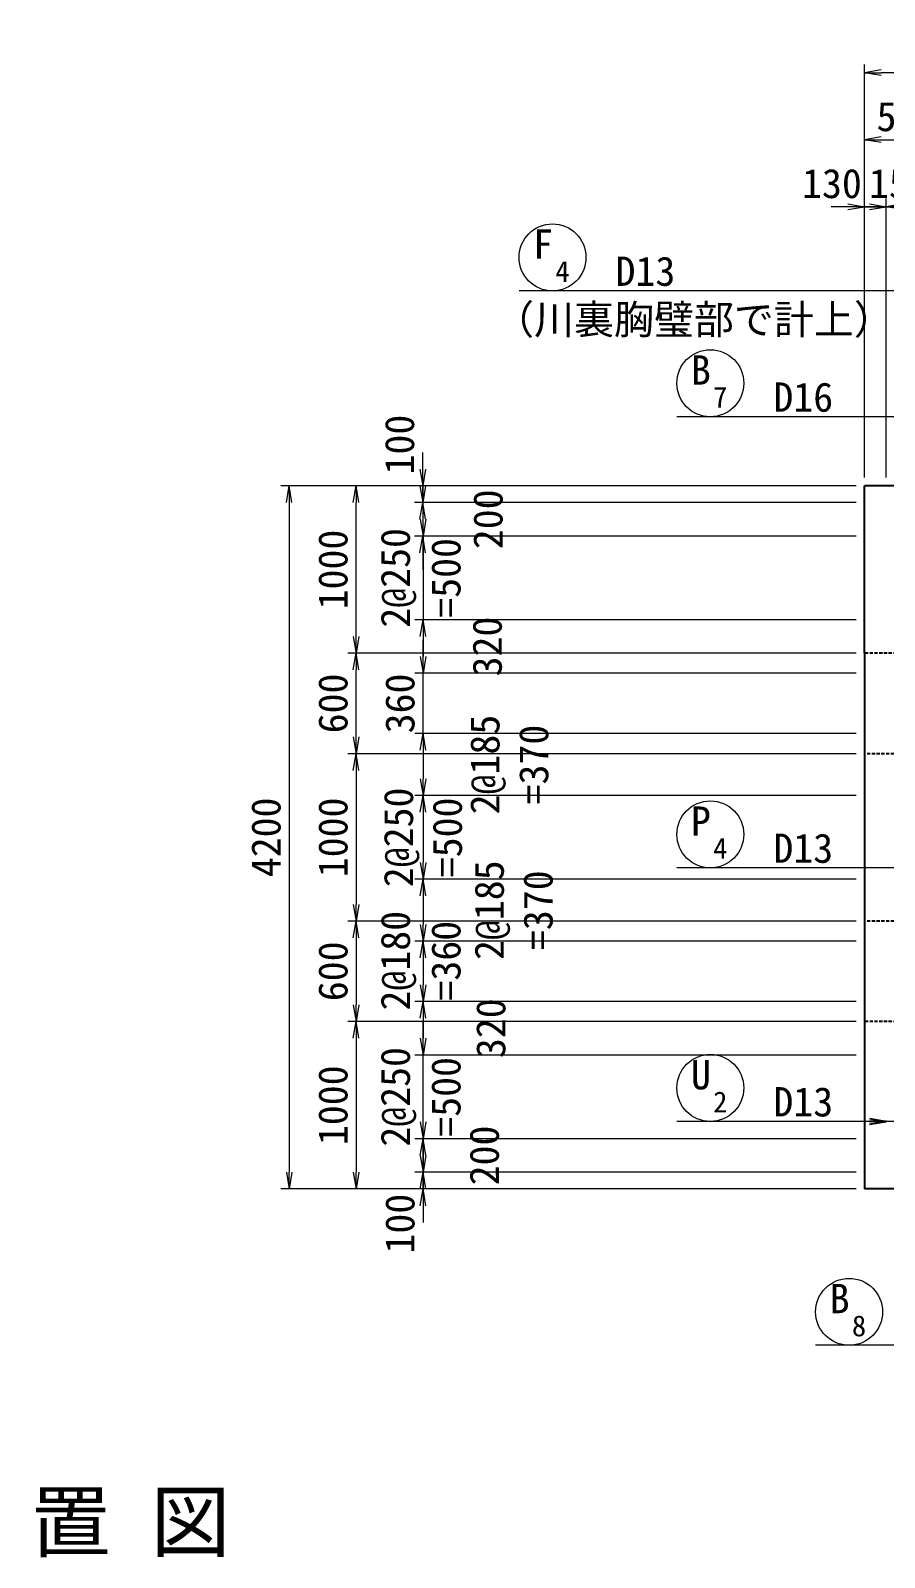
# Model space of a CAD drawing. Header units: millimetres. Extents: x 169470 to 758170, y -17820 to 11880.
# Drawn here: x 534693 to 539794, y -12513 to -3393 of the extents above; entities that cross this region are included whole.
import ezdxf
from ezdxf.enums import TextEntityAlignment as Align

# ---------------------------------------------------------------- set-up
doc = ezdxf.new("R2010")
doc.units = ezdxf.units.MM
doc.header["$LTSCALE"] = 50
doc.header["$PDSIZE"] = 300
doc.linetypes.add('DASHED2', pattern=[0.375, 0.25, -0.125])
doc.layers.get('Defpoints').update_dxf_attribs({"color": 151})
for name, color, linetype, lineweight in [('D-STR', 1, 'Continuous', 25), ('D-STR-DIM', 7, 'Continuous', 13), ('D-STR-HTXT', 7, 'Continuous', 13), ('D-STR-TXT', 7, 'Continuous', 13)]:
    doc.layers.add(name, color=color, linetype=linetype, lineweight=lineweight)
doc.styles.add('YOKO_GOTHIC', font='MS Gothic.ttf')
doc.dimstyles.new('S50', dxfattribs={"dimscale": 50, "dimtxt": 3.5, "dimasz": 2, "dimexe": 1, "dimexo": 1, "dimgap": 1, "dimtad": 1, "dimdec": 0, "dimzin": 1, "dimdsep": 46, "dimtxsty": 'YOKO_GOTHIC', "dimblk": 'OPEN', "dimcen": 0, "dimclrd": 256, "dimclre": 256, "dimclrt": 256, "dimaunit": 1, "dimadec": 3, "dimazin": 0, "dimtfac": 1, "dimtdec": 0, "dimtix": 1, "dimtmove": 2, "dimatfit": 3, "dimldrblk": 'OPEN', "dimfxl": 1, "dimlwd": -1, "dimlwe": -1, "dimarcsym": 2})

# ---------------------------------------------------------------- blocks, each defined once
blk = doc.blocks.new('_Open')
at = {"color": 0, "linetype": 'ByBlock', "lineweight": -2}
for p, q in [((-1, 0.167), (0, 0)), ((-1, -0.167), (0, 0)), ((0, 0), (-1, 0))]:
    blk.add_line(p, q, dxfattribs=at)
blk = doc.blocks.new('*D2807')
at = {"layer": 'D-STR-DIM', "ltscale": 1500, "transparency": 16777216}
for p, q in [((537036.1, -6012.2), (537036.1, -5912.2)), ((539625.1, -6112.2), (536986.1, -6112.2)), ((537036.1, -6112.2), (537036.1, -6212.2)), ((539625.1, -6212.2), (536986.1, -6212.2)), ((537036.1, -6312.2), (537036.1, -6412.2))]:
    blk.add_line(p, q, dxfattribs=at)
at = {"layer": 'Defpoints', "color": 0, "ltscale": 1500, "transparency": 16777216}
for p in [(539675.1, -6112.2), (537036.1, -6212.2), (539675.1, -6212.2)]:
    blk.add_point(p, dxfattribs=at)
at = {"layer": 'D-STR-DIM', "ltscale": 1500, "transparency": 16777216, "xscale": 100, "yscale": 100, "zscale": 100}
for p, rotation in [((537036.1, -6112.2), 270), ((537036.1, -6212.2), 90)]:
    blk.add_blockref('_Open', p, dxfattribs=dict(at, rotation=rotation))
at = {"layer": 'D-STR-DIM', "ltscale": 1500, "transparency": 16777216, "insert": (536898.6, -5865.8), "char_height": 175, "attachment_point": 5, "rotation": 90, "style": 'YOKO_GOTHIC'}
blk.add_mtext('100', dxfattribs=at)
blk = doc.blocks.new('*D2808')
at = {"layer": 'D-STR-DIM', "ltscale": 1500, "transparency": 16777216}
for p, q in [((537036.1, -6112.2), (537036.1, -6012.2)), ((539625.1, -6212.2), (536986.1, -6212.2)), ((537036.1, -6212.2), (537036.1, -6412.2)), ((539625.1, -6412.2), (536986.1, -6412.2)), ((537036.1, -6512.2), (537036.1, -6612.2))]:
    blk.add_line(p, q, dxfattribs=at)
at = {"layer": 'Defpoints', "color": 0, "ltscale": 1500, "transparency": 16777216}
for p in [(539675.1, -6212.2), (537036.1, -6412.2), (539675.1, -6412.2)]:
    blk.add_point(p, dxfattribs=at)
at = {"layer": 'D-STR-DIM', "ltscale": 1500, "transparency": 16777216, "xscale": 100, "yscale": 100, "zscale": 100}
for p, rotation in [((537036.1, -6212.2), 270), ((537036.1, -6412.2), 90)]:
    blk.add_blockref('_Open', p, dxfattribs=dict(at, rotation=rotation))
at = {"layer": 'D-STR-DIM', "ltscale": 1500, "transparency": 16777216, "insert": (537427, -6312.2), "char_height": 175, "attachment_point": 5, "rotation": 90, "style": 'YOKO_GOTHIC'}
blk.add_mtext('200', dxfattribs=at)
blk = doc.blocks.new('*D2809')
at = {"layer": 'D-STR-DIM', "ltscale": 1500, "transparency": 16777216}
for p, q in [((537038.2, -6312.2), (537038.2, -6212.2)), ((539625.1, -6412.2), (536988.2, -6412.2)), ((537038.2, -6412.2), (537038.2, -6912.2)), ((539625.1, -6912.2), (536988.2, -6912.2)), ((537038.2, -7012.2), (537038.2, -7112.2))]:
    blk.add_line(p, q, dxfattribs=at)
at = {"layer": 'Defpoints', "color": 0, "ltscale": 1500, "transparency": 16777216}
for p in [(539675.1, -6412.2), (537038.2, -6912.2), (539675.1, -6912.2)]:
    blk.add_point(p, dxfattribs=at)
at = {"layer": 'D-STR-DIM', "ltscale": 1500, "transparency": 16777216, "xscale": 100, "yscale": 100, "zscale": 100}
for p, rotation in [((537038.2, -6412.2), 270), ((537038.2, -6912.2), 90)]:
    blk.add_blockref('_Open', p, dxfattribs=dict(at, rotation=rotation))
at = {"layer": 'D-STR-DIM', "ltscale": 1500, "transparency": 16777216, "char_height": 175, "attachment_point": 5, "rotation": 90, "style": 'YOKO_GOTHIC'}
for s, insert in [('2@250', (536891.4, -6662.2)), ('=500', (537175.7, -6662.2))]:
    blk.add_mtext(s, dxfattribs=dict(at, insert=insert))
blk = doc.blocks.new('*D2810')
at = {"layer": 'D-STR-DIM', "ltscale": 1500, "transparency": 16777216}
for p, q in [((537038.2, -10112.2), (537038.2, -10012.2)), ((539625.1, -10212.2), (536988.2, -10212.2)), ((537038.2, -10312.2), (537038.2, -10212.2)), ((539625.1, -10312.2), (536988.2, -10312.2)), ((537038.2, -10412.2), (537038.2, -10512.2))]:
    blk.add_line(p, q, dxfattribs=at)
at = {"layer": 'Defpoints', "color": 0, "ltscale": 1500, "transparency": 16777216}
for p in [(537038.2, -10212.2), (539675.1, -10212.2), (539675.1, -10312.2)]:
    blk.add_point(p, dxfattribs=at)
at = {"layer": 'D-STR-DIM', "ltscale": 1500, "transparency": 16777216, "xscale": 100, "yscale": 100, "zscale": 100}
for p, rotation in [((537038.2, -10212.2), 270), ((537038.2, -10312.2), 90)]:
    blk.add_blockref('_Open', p, dxfattribs=dict(at, rotation=rotation))
at = {"layer": 'D-STR-DIM', "ltscale": 1500, "transparency": 16777216, "insert": (536900.7, -10519.4), "char_height": 175, "attachment_point": 5, "rotation": 90, "style": 'YOKO_GOTHIC'}
blk.add_mtext('100', dxfattribs=at)
blk = doc.blocks.new('*D2811')
at = {"layer": 'D-STR-DIM', "ltscale": 1500, "transparency": 16777216}
for p, q in [((537038.2, -9912.2), (537038.2, -9812.2)), ((539625.1, -10012.2), (536988.2, -10012.2)), ((537038.2, -10212.2), (537038.2, -10012.2)), ((539625.1, -10212.2), (536988.2, -10212.2)), ((537038.2, -10312.2), (537038.2, -10412.2))]:
    blk.add_line(p, q, dxfattribs=at)
at = {"layer": 'Defpoints', "color": 0, "ltscale": 1500, "transparency": 16777216}
for p in [(537038.2, -10012.2), (539675.1, -10012.2), (539675.1, -10212.2)]:
    blk.add_point(p, dxfattribs=at)
at = {"layer": 'D-STR-DIM', "ltscale": 1500, "transparency": 16777216, "xscale": 100, "yscale": 100, "zscale": 100}
for p, rotation in [((537038.2, -10012.2), 270), ((537038.2, -10212.2), 90)]:
    blk.add_blockref('_Open', p, dxfattribs=dict(at, rotation=rotation))
at = {"layer": 'D-STR-DIM', "ltscale": 1500, "transparency": 16777216, "insert": (537404.8, -10112.2), "char_height": 175, "attachment_point": 5, "rotation": 90, "style": 'YOKO_GOTHIC'}
blk.add_mtext('200', dxfattribs=at)
blk = doc.blocks.new('*D2812')
at = {"layer": 'D-STR-DIM', "ltscale": 1500, "transparency": 16777216}
for p, q in [((537038.2, -9412.2), (537038.2, -9312.2)), ((539625.1, -9512.2), (536988.2, -9512.2)), ((537038.2, -10012.2), (537038.2, -9512.2)), ((539625.1, -10012.2), (536988.2, -10012.2)), ((537038.2, -10112.2), (537038.2, -10212.2))]:
    blk.add_line(p, q, dxfattribs=at)
at = {"layer": 'Defpoints', "color": 0, "ltscale": 1500, "transparency": 16777216}
for p in [(537038.2, -9512.2), (539675.1, -9512.2), (539675.1, -10012.2)]:
    blk.add_point(p, dxfattribs=at)
at = {"layer": 'D-STR-DIM', "ltscale": 1500, "transparency": 16777216, "xscale": 100, "yscale": 100, "zscale": 100}
for p, rotation in [((537038.2, -9512.2), 270), ((537038.2, -10012.2), 90)]:
    blk.add_blockref('_Open', p, dxfattribs=dict(at, rotation=rotation))
at = {"layer": 'D-STR-DIM', "ltscale": 1500, "transparency": 16777216, "char_height": 175, "attachment_point": 5, "rotation": 90, "style": 'YOKO_GOTHIC'}
for s, insert in [('2@250', (536891.4, -9762.2)), ('=500', (537175.7, -9762.2))]:
    blk.add_mtext(s, dxfattribs=dict(at, insert=insert))
blk = doc.blocks.new('*D2813')
at = {"layer": 'D-STR-DIM', "ltscale": 1500, "transparency": 16777216}
for p, q in [((539625.1, -7592.2), (536988.2, -7592.2)), ((537038.2, -7692.2), (537038.2, -7862.2)), ((539625.1, -7962.2), (536988.2, -7962.2))]:
    blk.add_line(p, q, dxfattribs=at)
at = {"layer": 'Defpoints', "color": 0, "ltscale": 1500, "transparency": 16777216}
for p in [(539675.1, -7592.2), (537038.2, -7962.2), (539675.1, -7962.2)]:
    blk.add_point(p, dxfattribs=at)
at = {"layer": 'D-STR-DIM', "ltscale": 1500, "transparency": 16777216, "xscale": 100, "yscale": 100, "zscale": 100}
for p, rotation in [((537038.2, -7592.2), 90), ((537038.2, -7962.2), 270)]:
    blk.add_blockref('_Open', p, dxfattribs=dict(at, rotation=rotation))
at = {"layer": 'D-STR-DIM', "ltscale": 1500, "transparency": 16777216, "insert": (537554.2, -7777.2), "char_height": 175, "attachment_point": 5, "rotation": 90, "style": 'YOKO_GOTHIC'}
blk.add_mtext('2@185\\P=370', dxfattribs=at)
blk = doc.blocks.new('*D2814')
at = {"layer": 'D-STR-DIM', "ltscale": 1500, "transparency": 16777216}
for p, q in [((539625.1, -7962.2), (536988.2, -7962.2)), ((537038.2, -8062.2), (537038.2, -8362.2)), ((539625.1, -8462.2), (536988.2, -8462.2))]:
    blk.add_line(p, q, dxfattribs=at)
at = {"layer": 'Defpoints', "color": 0, "ltscale": 1500, "transparency": 16777216}
for p in [(539675.1, -7962.2), (537038.2, -8462.2), (539675.1, -8462.2)]:
    blk.add_point(p, dxfattribs=at)
at = {"layer": 'D-STR-DIM', "ltscale": 1500, "transparency": 16777216, "xscale": 100, "yscale": 100, "zscale": 100}
for p, rotation in [((537038.2, -7962.2), 90), ((537038.2, -8462.2), 270)]:
    blk.add_blockref('_Open', p, dxfattribs=dict(at, rotation=rotation))
at = {"layer": 'D-STR-DIM', "ltscale": 1500, "transparency": 16777216, "insert": (537038.2, -8212.2), "char_height": 175, "attachment_point": 5, "rotation": 90, "style": 'YOKO_GOTHIC'}
blk.add_mtext('2@250\\P=500', dxfattribs=at)
blk = doc.blocks.new('*D2815')
at = {"layer": 'D-STR-DIM', "ltscale": 1500, "transparency": 16777216}
for p, q in [((539625.1, -8462.2), (536988.2, -8462.2)), ((537038.2, -8562.2), (537038.2, -8732.2)), ((539625.1, -8832.2), (536988.2, -8832.2))]:
    blk.add_line(p, q, dxfattribs=at)
at = {"layer": 'Defpoints', "color": 0, "ltscale": 1500, "transparency": 16777216}
for p in [(539675.1, -8462.2), (537038.2, -8832.2), (539675.1, -8832.2)]:
    blk.add_point(p, dxfattribs=at)
at = {"layer": 'D-STR-DIM', "ltscale": 1500, "transparency": 16777216, "xscale": 100, "yscale": 100, "zscale": 100}
for p, rotation in [((537038.2, -8462.2), 90), ((537038.2, -8832.2), 270)]:
    blk.add_blockref('_Open', p, dxfattribs=dict(at, rotation=rotation))
at = {"layer": 'D-STR-DIM', "ltscale": 1500, "transparency": 16777216, "insert": (537580.2, -8647.2), "char_height": 175, "attachment_point": 5, "rotation": 90, "style": 'YOKO_GOTHIC'}
blk.add_mtext('2@185\\P=370', dxfattribs=at)
blk = doc.blocks.new('*D2816')
at = {"layer": 'D-STR-DIM', "ltscale": 1500, "transparency": 16777216}
for p, q in [((539625.1, -8832.2), (536988.2, -8832.2)), ((537038.2, -8932.2), (537038.2, -9092.2)), ((539625.1, -9192.2), (536988.2, -9192.2))]:
    blk.add_line(p, q, dxfattribs=at)
at = {"layer": 'Defpoints', "color": 0, "ltscale": 1500, "transparency": 16777216}
for p in [(539675.1, -8832.2), (537038.2, -9192.2), (539675.1, -9192.2)]:
    blk.add_point(p, dxfattribs=at)
at = {"layer": 'D-STR-DIM', "ltscale": 1500, "transparency": 16777216, "xscale": 100, "yscale": 100, "zscale": 100}
for p, rotation in [((537038.2, -8832.2), 90), ((537038.2, -9192.2), 270)]:
    blk.add_blockref('_Open', p, dxfattribs=dict(at, rotation=rotation))
at = {"layer": 'D-STR-DIM', "ltscale": 1500, "transparency": 16777216, "char_height": 175, "attachment_point": 5, "rotation": 90, "style": 'YOKO_GOTHIC'}
for s, insert in [('2@180', (536891.4, -8948.8)), ('=360', (537175.7, -8948.8))]:
    blk.add_mtext(s, dxfattribs=dict(at, insert=insert))
blk = doc.blocks.new('*D2817')
at = {"layer": 'D-STR-DIM', "ltscale": 1500, "transparency": 16777216}
for p, q in [((539625.1, -9312.2), (536588.2, -9312.2)), ((536638.2, -9412.2), (536638.2, -10212.2)), ((539625.1, -10312.2), (536588.2, -10312.2))]:
    blk.add_line(p, q, dxfattribs=at)
at = {"layer": 'Defpoints', "color": 0, "ltscale": 1500, "transparency": 16777216}
for p in [(539675.1, -9312.2), (536638.2, -10312.2), (539675.1, -10312.2)]:
    blk.add_point(p, dxfattribs=at)
at = {"layer": 'D-STR-DIM', "ltscale": 1500, "transparency": 16777216, "xscale": 100, "yscale": 100, "zscale": 100}
for p, rotation in [((536638.2, -9312.2), 90), ((536638.2, -10312.2), 270)]:
    blk.add_blockref('_Open', p, dxfattribs=dict(at, rotation=rotation))
at = {"layer": 'D-STR-DIM', "ltscale": 1500, "transparency": 16777216, "insert": (536500.7, -9812.2), "char_height": 175, "attachment_point": 5, "rotation": 90, "style": 'YOKO_GOTHIC'}
blk.add_mtext('1000', dxfattribs=at)
blk = doc.blocks.new('*D2818')
at = {"layer": 'D-STR-DIM', "ltscale": 1500, "transparency": 16777216}
for p, q in [((539625.1, -7112.2), (536588.2, -7112.2)), ((536638.2, -7612.2), (536638.2, -7212.2)), ((539625.1, -7712.2), (536588.2, -7712.2))]:
    blk.add_line(p, q, dxfattribs=at)
at = {"layer": 'Defpoints', "color": 0, "ltscale": 1500, "transparency": 16777216}
for p in [(536638.2, -7112.2), (539675.1, -7112.2), (539675.1, -7712.2)]:
    blk.add_point(p, dxfattribs=at)
at = {"layer": 'D-STR-DIM', "ltscale": 1500, "transparency": 16777216, "xscale": 100, "yscale": 100, "zscale": 100}
for p, rotation in [((536638.2, -7112.2), 90), ((536638.2, -7712.2), 270)]:
    blk.add_blockref('_Open', p, dxfattribs=dict(at, rotation=rotation))
at = {"layer": 'D-STR-DIM', "ltscale": 1500, "transparency": 16777216, "insert": (536500.7, -7412.2), "char_height": 175, "attachment_point": 5, "rotation": 90, "style": 'YOKO_GOTHIC'}
blk.add_mtext('600', dxfattribs=at)
blk = doc.blocks.new('*D2819')
at = {"layer": 'D-STR-DIM', "ltscale": 1500, "transparency": 16777216}
for p, q in [((539625.1, -6112.2), (536588.2, -6112.2)), ((536638.2, -7012.2), (536638.2, -6212.2)), ((539625.1, -7112.2), (536588.2, -7112.2))]:
    blk.add_line(p, q, dxfattribs=at)
at = {"layer": 'Defpoints', "color": 0, "ltscale": 1500, "transparency": 16777216}
for p in [(536638.2, -6112.2), (539675.1, -6112.2), (539675.1, -7112.2)]:
    blk.add_point(p, dxfattribs=at)
at = {"layer": 'D-STR-DIM', "ltscale": 1500, "transparency": 16777216, "xscale": 100, "yscale": 100, "zscale": 100}
for p, rotation in [((536638.2, -6112.2), 90), ((536638.2, -7112.2), 270)]:
    blk.add_blockref('_Open', p, dxfattribs=dict(at, rotation=rotation))
at = {"layer": 'D-STR-DIM', "ltscale": 1500, "transparency": 16777216, "insert": (536500.7, -6612.2), "char_height": 175, "attachment_point": 5, "rotation": 90, "style": 'YOKO_GOTHIC'}
blk.add_mtext('1000', dxfattribs=at)
blk = doc.blocks.new('*D2820')
at = {"layer": 'D-STR-DIM', "ltscale": 1500, "transparency": 16777216}
for p, q in [((539625.1, -6112.2), (536188.2, -6112.2)), ((536238.2, -6212.2), (536238.2, -10212.2)), ((539625.1, -10312.2), (536188.2, -10312.2))]:
    blk.add_line(p, q, dxfattribs=at)
at = {"layer": 'Defpoints', "color": 0, "ltscale": 1500, "transparency": 16777216}
for p in [(539675.1, -6112.2), (536238.2, -10312.2), (539675.1, -10312.2)]:
    blk.add_point(p, dxfattribs=at)
at = {"layer": 'D-STR-DIM', "ltscale": 1500, "transparency": 16777216, "xscale": 100, "yscale": 100, "zscale": 100}
for p, rotation in [((536238.2, -6112.2), 90), ((536238.2, -10312.2), 270)]:
    blk.add_blockref('_Open', p, dxfattribs=dict(at, rotation=rotation))
at = {"layer": 'D-STR-DIM', "ltscale": 1500, "transparency": 16777216, "insert": (536100.7, -8212.2), "char_height": 175, "attachment_point": 5, "rotation": 90, "style": 'YOKO_GOTHIC'}
blk.add_mtext('4200', dxfattribs=at)
blk = doc.blocks.new('*D2821')
at = {"layer": 'D-STR-DIM', "ltscale": 1500, "transparency": 16777216}
for p, q in [((537038.2, -7132.2), (537038.2, -7032.2)), ((539625.1, -7232.2), (536988.2, -7232.2)), ((537038.2, -7592.2), (537038.2, -7232.2)), ((539625.1, -7592.2), (536988.2, -7592.2)), ((537038.2, -7692.2), (537038.2, -7792.2))]:
    blk.add_line(p, q, dxfattribs=at)
at = {"layer": 'Defpoints', "color": 0, "ltscale": 1500, "transparency": 16777216}
for p in [(537038.2, -7232.2), (539675.1, -7232.2), (539675.1, -7592.2)]:
    blk.add_point(p, dxfattribs=at)
at = {"layer": 'D-STR-DIM', "ltscale": 1500, "transparency": 16777216, "xscale": 100, "yscale": 100, "zscale": 100}
for p, rotation in [((537038.2, -7232.2), 270), ((537038.2, -7592.2), 90)]:
    blk.add_blockref('_Open', p, dxfattribs=dict(at, rotation=rotation))
at = {"layer": 'D-STR-DIM', "ltscale": 1500, "transparency": 16777216, "insert": (536900.7, -7412.2), "char_height": 175, "attachment_point": 5, "rotation": 90, "style": 'YOKO_GOTHIC'}
blk.add_mtext('360', dxfattribs=at)
blk = doc.blocks.new('*D2822')
at = {"layer": 'D-STR-DIM', "ltscale": 1500, "transparency": 16777216}
for p, q in [((539575.1, -4445), (539475.1, -4445)), ((539675.1, -6062.2), (539675.1, -4395)), ((539675.1, -4445), (539805.1, -4445)), ((539805.1, -6062.2), (539805.1, -4395)), ((539905.1, -4445), (540005.1, -4445))]:
    blk.add_line(p, q, dxfattribs=at)
at = {"layer": 'Defpoints', "color": 0, "ltscale": 1500, "transparency": 16777216}
for p in [(539805.1, -4445), (539675.1, -6112.2), (539805.1, -6112.2)]:
    blk.add_point(p, dxfattribs=at)
at = {"layer": 'D-STR-DIM', "ltscale": 1500, "transparency": 16777216, "xscale": 100, "yscale": 100, "zscale": 100}
blk.add_blockref('_Open', (539675.1, -4445), dxfattribs=at)
at = {"layer": 'D-STR-DIM', "ltscale": 1500, "transparency": 16777216, "xscale": 100, "yscale": 100, "zscale": 100, "rotation": 180}
blk.add_blockref('_Open', (539805.1, -4445), dxfattribs=at)
at = {"layer": 'D-STR-DIM', "ltscale": 1500, "transparency": 16777216, "insert": (539480.4, -4307.5), "char_height": 175, "attachment_point": 5, "style": 'YOKO_GOTHIC'}
blk.add_mtext('130', dxfattribs=at)
blk = doc.blocks.new('*D2823')
at = {"layer": 'D-STR-DIM', "ltscale": 1500, "transparency": 16777216}
for p, q in [((539705.1, -4445), (539605.1, -4445)), ((539805.1, -6062.2), (539805.1, -4395)), ((539805.1, -4445), (539955.1, -4445)), ((539955.1, -6062.2), (539955.1, -4395)), ((540055.1, -4445), (540155.1, -4445))]:
    blk.add_line(p, q, dxfattribs=at)
at = {"layer": 'Defpoints', "color": 0, "ltscale": 1500, "transparency": 16777216}
for p in [(539955.1, -4445), (539805.1, -6112.2), (539955.1, -6112.2)]:
    blk.add_point(p, dxfattribs=at)
at = {"layer": 'D-STR-DIM', "ltscale": 1500, "transparency": 16777216, "xscale": 100, "yscale": 100, "zscale": 100}
blk.add_blockref('_Open', (539805.1, -4445), dxfattribs=at)
at = {"layer": 'D-STR-DIM', "ltscale": 1500, "transparency": 16777216, "xscale": 100, "yscale": 100, "zscale": 100, "rotation": 180}
blk.add_blockref('_Open', (539955.1, -4445), dxfattribs=at)
at = {"layer": 'D-STR-DIM', "ltscale": 1500, "transparency": 16777216, "insert": (539880.1, -4307.5), "char_height": 175, "attachment_point": 5, "style": 'YOKO_GOTHIC'}
blk.add_mtext('150', dxfattribs=at)
blk = doc.blocks.new('*D2824')
at = {"layer": 'D-STR-DIM', "ltscale": 1500, "transparency": 16777216}
for p, q in [((539855.1, -4445), (539755.1, -4445)), ((539955.1, -6062.2), (539955.1, -4395)), ((539955.1, -4445), (540125.1, -4445)), ((540125.1, -6062.2), (540125.1, -4395)), ((540225.1, -4445), (540325.1, -4445))]:
    blk.add_line(p, q, dxfattribs=at)
at = {"layer": 'Defpoints', "color": 0, "ltscale": 1500, "transparency": 16777216}
for p in [(540125.1, -4445), (539955.1, -6112.2), (540125.1, -6112.2)]:
    blk.add_point(p, dxfattribs=at)
at = {"layer": 'D-STR-DIM', "ltscale": 1500, "transparency": 16777216, "xscale": 100, "yscale": 100, "zscale": 100}
blk.add_blockref('_Open', (539955.1, -4445), dxfattribs=at)
at = {"layer": 'D-STR-DIM', "ltscale": 1500, "transparency": 16777216, "xscale": 100, "yscale": 100, "zscale": 100, "rotation": 180}
blk.add_blockref('_Open', (540125.1, -4445), dxfattribs=at)
at = {"layer": 'D-STR-DIM', "ltscale": 1500, "transparency": 16777216, "insert": (540040.1, -4780.2), "char_height": 175, "attachment_point": 5, "style": 'YOKO_GOTHIC'}
blk.add_mtext('170', dxfattribs=at)
blk = doc.blocks.new('*D2829')
at = {"layer": 'D-STR-DIM', "ltscale": 1500, "transparency": 16777216}
for p, q in [((539675.1, -6062.2), (539675.1, -3595)), ((541475.1, -3645), (539775.1, -3645)), ((541575.1, -6062.2), (541575.1, -3595))]:
    blk.add_line(p, q, dxfattribs=at)
at = {"layer": 'Defpoints', "color": 0, "ltscale": 1500, "transparency": 16777216}
for p in [(539675.1, -3645), (539675.1, -6112.2), (541575.1, -6112.2)]:
    blk.add_point(p, dxfattribs=at)
at = {"layer": 'D-STR-DIM', "ltscale": 1500, "transparency": 16777216, "xscale": 100, "yscale": 100, "zscale": 100, "rotation": 180}
blk.add_blockref('_Open', (539675.1, -3645), dxfattribs=at)
at = {"layer": 'D-STR-DIM', "ltscale": 1500, "transparency": 16777216, "xscale": 100, "yscale": 100, "zscale": 100}
blk.add_blockref('_Open', (541575.1, -3645), dxfattribs=at)
at = {"layer": 'D-STR-DIM', "ltscale": 1500, "transparency": 16777216, "insert": (540625.1, -3507.5), "char_height": 175, "attachment_point": 5, "style": 'YOKO_GOTHIC'}
blk.add_mtext('1900', dxfattribs=at)
blk = doc.blocks.new('*D4459')
at = {"layer": 'D-STR-DIM', "ltscale": 1500, "transparency": 16777216}
for p, q in [((539625.1, -7712.2), (536588.2, -7712.2)), ((536638.2, -7812.2), (536638.2, -8612.2)), ((539625.1, -8712.2), (536588.2, -8712.2))]:
    blk.add_line(p, q, dxfattribs=at)
at = {"layer": 'Defpoints', "color": 0, "ltscale": 1500, "transparency": 16777216}
for p in [(539675.1, -7712.2), (536638.2, -8712.2), (539675.1, -8712.2)]:
    blk.add_point(p, dxfattribs=at)
at = {"layer": 'D-STR-DIM', "ltscale": 1500, "transparency": 16777216, "xscale": 100, "yscale": 100, "zscale": 100}
for p, rotation in [((536638.2, -7712.2), 90), ((536638.2, -8712.2), 270)]:
    blk.add_blockref('_Open', p, dxfattribs=dict(at, rotation=rotation))
at = {"layer": 'D-STR-DIM', "ltscale": 1500, "transparency": 16777216, "insert": (536500.7, -8212.2), "char_height": 175, "attachment_point": 5, "rotation": 90, "style": 'YOKO_GOTHIC'}
blk.add_mtext('1000', dxfattribs=at)
blk = doc.blocks.new('*D4460')
at = {"layer": 'D-STR-DIM', "ltscale": 1500, "transparency": 16777216}
for p, q in [((539625.1, -8712.2), (536588.2, -8712.2)), ((536638.2, -8812.2), (536638.2, -9212.2)), ((539625.1, -9312.2), (536588.2, -9312.2))]:
    blk.add_line(p, q, dxfattribs=at)
at = {"layer": 'Defpoints', "color": 0, "ltscale": 1500, "transparency": 16777216}
for p in [(539675.1, -8712.2), (536638.2, -9312.2), (539675.1, -9312.2)]:
    blk.add_point(p, dxfattribs=at)
at = {"layer": 'D-STR-DIM', "ltscale": 1500, "transparency": 16777216, "xscale": 100, "yscale": 100, "zscale": 100}
for p, rotation in [((536638.2, -8712.2), 90), ((536638.2, -9312.2), 270)]:
    blk.add_blockref('_Open', p, dxfattribs=dict(at, rotation=rotation))
at = {"layer": 'D-STR-DIM', "ltscale": 1500, "transparency": 16777216, "insert": (536500.7, -9012.2), "char_height": 175, "attachment_point": 5, "rotation": 90, "style": 'YOKO_GOTHIC'}
blk.add_mtext('600', dxfattribs=at)
blk = doc.blocks.new('*D2847')
at = {"layer": 'D-STR-DIM', "ltscale": 1500, "transparency": 16777216}
for p, q in [((539625.1, -9192.2), (536988.2, -9192.2)), ((537038.2, -9292.2), (537038.2, -9412.2)), ((539625.1, -9512.2), (536988.2, -9512.2))]:
    blk.add_line(p, q, dxfattribs=at)
at = {"layer": 'Defpoints', "color": 0, "ltscale": 1500, "transparency": 16777216}
for p in [(539675.1, -9192.2), (537038.2, -9512.2), (539675.1, -9512.2)]:
    blk.add_point(p, dxfattribs=at)
at = {"layer": 'D-STR-DIM', "ltscale": 1500, "transparency": 16777216, "xscale": 100, "yscale": 100, "zscale": 100}
for p, rotation in [((537038.2, -9192.2), 90), ((537038.2, -9512.2), 270)]:
    blk.add_blockref('_Open', p, dxfattribs=dict(at, rotation=rotation))
at = {"layer": 'D-STR-DIM', "ltscale": 1500, "transparency": 16777216, "insert": (537443.7, -9352.2), "char_height": 175, "attachment_point": 5, "rotation": 90, "style": 'YOKO_GOTHIC'}
blk.add_mtext('320', dxfattribs=at)
blk = doc.blocks.new('*D2848')
at = {"layer": 'D-STR-DIM', "ltscale": 1500, "transparency": 16777216}
for p, q in [((539625.1, -6912.2), (536988.2, -6912.2)), ((537038.2, -7012.2), (537038.2, -7132.2)), ((539625.1, -7232.2), (536988.2, -7232.2))]:
    blk.add_line(p, q, dxfattribs=at)
at = {"layer": 'Defpoints', "color": 0, "ltscale": 1500, "transparency": 16777216}
for p in [(539675.1, -6912.2), (537038.2, -7232.2), (539675.1, -7232.2)]:
    blk.add_point(p, dxfattribs=at)
at = {"layer": 'D-STR-DIM', "ltscale": 1500, "transparency": 16777216, "xscale": 100, "yscale": 100, "zscale": 100}
for p, rotation in [((537038.2, -6912.2), 90), ((537038.2, -7232.2), 270)]:
    blk.add_blockref('_Open', p, dxfattribs=dict(at, rotation=rotation))
at = {"layer": 'D-STR-DIM', "ltscale": 1500, "transparency": 16777216, "insert": (537422.1, -7072.2), "char_height": 175, "attachment_point": 5, "rotation": 90, "style": 'YOKO_GOTHIC'}
blk.add_mtext('320', dxfattribs=at)
blk = doc.blocks.new('*D4398')
at = {"layer": 'D-STR-DIM', "ltscale": 1500, "transparency": 16777216}
for p, q in [((539675.1, -6062.2), (539675.1, -3995)), ((540175.1, -6062.2), (540175.1, -3995)), ((539775.1, -4045), (540075.1, -4045))]:
    blk.add_line(p, q, dxfattribs=at)
at = {"layer": 'Defpoints', "color": 0, "ltscale": 1500, "transparency": 16777216}
for p in [(540175.1, -4045), (539675.1, -6112.2), (540175.1, -6112.2)]:
    blk.add_point(p, dxfattribs=at)
at = {"layer": 'D-STR-DIM', "ltscale": 1500, "transparency": 16777216, "xscale": 100, "yscale": 100, "zscale": 100, "rotation": 180}
blk.add_blockref('_Open', (539675.1, -4045), dxfattribs=at)
at = {"layer": 'D-STR-DIM', "ltscale": 1500, "transparency": 16777216, "xscale": 100, "yscale": 100, "zscale": 100}
blk.add_blockref('_Open', (540175.1, -4045), dxfattribs=at)
at = {"layer": 'D-STR-DIM', "ltscale": 1500, "transparency": 16777216, "insert": (539925.1, -3907.5), "char_height": 175, "attachment_point": 5, "style": 'YOKO_GOTHIC'}
blk.add_mtext('500', dxfattribs=at)

msp = doc.modelspace()

# ---------------------------------------------------------------- linework, layer by layer
at = {"layer": 'D-STR'}
for p, q in [((541575.15, -6112.23), (539675.15, -6112.23)), ((539675.15, -7112.23), (539675.15, -6112.23)), ((539675.15, -7112.23), (539675.15, -9312.23)), ((539675.15, -9312.23), (539675.15, -10312.23)), ((541575.15, -10312.23), (539675.15, -10312.23))]:
    msp.add_line(p, q, dxfattribs=at)
at = {"layer": 'D-STR', "linetype": 'DASHED2', "ltscale": 1.5}
for p, q in [((540175.15, -7112.23), (539675.15, -7112.23)), ((540075.15, -7712.23), (539675.15, -7712.23)), ((540075.15, -8712.23), (539675.15, -8712.23)), ((540175.15, -9312.23), (539675.15, -9312.23))]:
    msp.add_line(p, q, dxfattribs=at)
at = {"layer": 'D-STR-HTXT'}
for centre in [(537811.23, -4747.7), (538753.89, -5499.55), (538753.89, -8194.17), (538753.89, -9709.01), (539582.83, -11046.14)]:
    msp.add_circle(centre, 200, dxfattribs=at)

# ---------------------------------------------------------------- texts
at = {"layer": 'D-STR-TXT', "style": 'YOKO_GOTHIC'}
for s, height, p in [('F', 175, (537754.96, -4756.02)), ('4', 125, (537870.62, -4893.82)), ('B', 175, (538697.62, -5507.86)), ('7', 125, (538813.28, -5645.67)), ('P', 175, (538697.62, -8202.49)), ('4', 125, (538813.28, -8340.29)), ('U', 175, (538697.62, -9717.32)), ('2', 125, (538813.28, -9855.13)), ('B', 175, (539526.56, -11054.45)), ('8', 125, (539642.22, -11192.26)), ('位 置 図', 350, (534933.2, -12474.76))]:
    msp.add_text(s, height=height, dxfattribs=at).set_placement(p, align=Align.CENTER)
for s, p in [('D13', (538187.76, -4917.7)), ('（川裏胸璧部で計上）', (537462.47, -5206.01)), ('D16', (539130.41, -5669.55)), ('D13', (539130.41, -8364.17)), ('D13', (539130.41, -9879.01))]:
    msp.add_text(s, height=175, dxfattribs=at).set_placement(p)

# ---------------------------------------------------------------- dimensions: what is measured, and where the dimension line sits
at = {"layer": 'D-STR-DIM', "ltscale": 1500}
for base, p1, p2, picture, middle in [((539675.15, -3645.04), (541575.15, -6112.23), (539675.15, -6112.23), '*D2829', (540625.15, -3507.54)), ((540175.15, -4045.04), (539675.15, -6112.23), (540175.15, -6112.23), '*D4398', (539925.15, -3907.54)), ((539955.15, -4445.04), (539805.15, -6112.23), (539955.15, -6112.23), '*D2823', (539880.15, -4307.54))]:
    dim = msp.add_linear_dim(base=base, p1=p1, p2=p2, dimstyle='S50', dxfattribs=at)
    dim.commit()
    dim.dimension.update_dxf_attribs({"geometry": picture, "text_midpoint": middle})
for base, p1, p2, picture, middle in [((539805.15, -4445.04), (539675.15, -6112.23), (539805.15, -6112.23), '*D2822', (539480.42, -4307.54)), ((540125.15, -4445.04), (539955.15, -6112.23), (540125.15, -6112.23), '*D2824', (540040.15, -4780.22))]:
    dim = msp.add_linear_dim(base=base, p1=p1, p2=p2, dimstyle='S50', dxfattribs=at)
    dim.commit()
    dim.dimension.update_dxf_attribs({"geometry": picture, "text_midpoint": middle, "dimtype": 160})
for base, p1, p2, angle, picture, middle in [((537036.13, -6212.23), (539675.15, -6112.23), (539675.15, -6212.23), 270, '*D2807', (536898.63, -5865.76)), ((537036.13, -6412.23), (539675.15, -6212.23), (539675.15, -6412.23), 270, '*D2808', (537426.97, -6312.23)), ((537038.24, -7232.23), (539675.15, -6912.23), (539675.15, -7232.23), 90, '*D2848', (537422.07, -7072.23)), ((537038.24, -9512.23), (539675.15, -9192.23), (539675.15, -9512.23), 90, '*D2847', (537443.69, -9352.23)), ((537038.24, -10012.23), (539675.15, -10212.23), (539675.15, -10012.23), 90, '*D2811', (537404.82, -10112.23)), ((537038.24, -10212.23), (539675.15, -10312.23), (539675.15, -10212.23), 90, '*D2810', (536900.74, -10519.35))]:
    dim = msp.add_linear_dim(base=base, p1=p1, p2=p2, angle=angle, dimstyle='S50', dxfattribs=at)
    dim.commit()
    dim.dimension.update_dxf_attribs({"geometry": picture, "text_midpoint": middle, "dimtype": 160})
for base, p1, p2, angle, picture, middle in [((536238.24, -10312.23), (539675.15, -6112.23), (539675.15, -10312.23), 270, '*D2820', (536100.74, -8212.23)), ((536638.24, -6112.23), (539675.15, -7112.23), (539675.15, -6112.23), 270, '*D2819', (536500.74, -6612.23)), ((536638.24, -7112.23), (539675.15, -7712.23), (539675.15, -7112.23), 270, '*D2818', (536500.74, -7412.23)), ((537038.24, -7232.23), (539675.15, -7592.23), (539675.15, -7232.23), 90, '*D2821', (536900.74, -7412.23)), ((536638.24, -8712.23), (539675.15, -7712.23), (539675.15, -8712.23), 270, '*D4459', (536500.74, -8212.23)), ((536638.24, -9312.23), (539675.15, -8712.23), (539675.15, -9312.23), 270, '*D4460', (536500.74, -9012.23)), ((536638.24, -10312.23), (539675.15, -9312.23), (539675.15, -10312.23), 270, '*D2817', (536500.74, -9812.23))]:
    dim = msp.add_linear_dim(base=base, p1=p1, p2=p2, angle=angle, dimstyle='S50', dxfattribs=at)
    dim.commit()
    dim.dimension.update_dxf_attribs({"geometry": picture, "text_midpoint": middle})
for base, p1, p2, angle, picture, middle in [((537038.24, -6912.23), (539675.15, -6412.23), (539675.15, -6912.23), 270, '*D2809', (537038.24, -6662.23)), ((537038.24, -9512.23), (539675.15, -10012.23), (539675.15, -9512.23), 90, '*D2812', (537038.24, -9762.23))]:
    dim = msp.add_linear_dim(base=base, p1=p1, p2=p2, angle=angle, text='2@250\\X=<>', dimstyle='S50', dxfattribs=at)
    dim.commit()
    dim.dimension.update_dxf_attribs({"geometry": picture, "text_midpoint": middle})
for base, p1, p2, text, picture, middle in [((537038.24, -7962.23), (539675.15, -7592.23), (539675.15, -7962.23), '2@185\\P=<>', '*D2813', (537554.17, -7777.23)), ((537038.24, -8462.23), (539675.15, -7962.23), (539675.15, -8462.23), '2@250\\P=<>', '*D2814', (537038.24, -8212.23)), ((537038.24, -8832.23), (539675.15, -8462.23), (539675.15, -8832.23), '2@185\\P=<>', '*D2815', (537580.23, -8647.23)), ((537038.24, -9192.23), (539675.15, -8832.23), (539675.15, -9192.23), '2@180\\X=<>', '*D2816', (537038.24, -8948.81))]:
    dim = msp.add_linear_dim(base=base, p1=p1, p2=p2, angle=270, text=text, dimstyle='S50', dxfattribs=at)
    dim.commit()
    dim.dimension.update_dxf_attribs({"geometry": picture, "text_midpoint": middle, "dimtype": 160})

# ---------------------------------------------------------------- leaders
at = {"layer": 'D-STR-HTXT'}
for points in [[(540385.31, -6912.23), (540385.31, -4947.7), (537611.23, -4947.7)], [(540043.24, -9192.23), (540043.24, -5699.55), (538553.89, -5699.55)], [(540382.83, -7592.23), (540382.83, -11246.14), (539382.83, -11246.14)], [(540455.15, -8394.17), (538553.89, -8394.17)], [(540125.15, -9909.01), (538553.89, -9909.01)], [(539805.15, -9909.01), (539482.38, -9909.01)], [(539955.15, -9909.01), (539612.38, -9909.01)]]:
    msp.add_leader(points, dimstyle='S50', dxfattribs=at)

doc.saveas('drawing.dxf')
